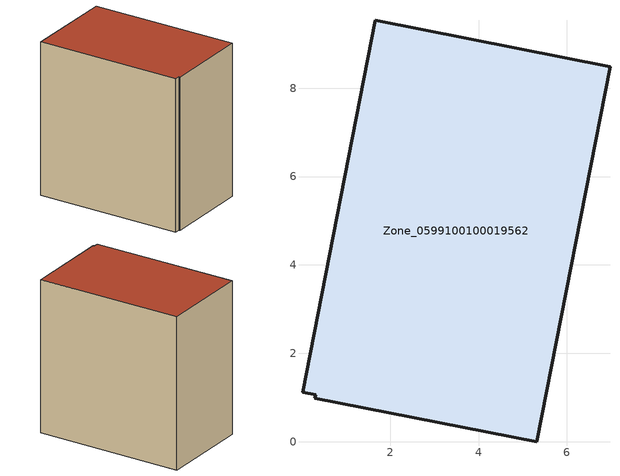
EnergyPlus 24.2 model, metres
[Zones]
Zone_0599100100019562
 floor ground (C_G): 0.01,1.12 1.66,9.54 6.97,8.48 5.31,0 0.3,0.98 0.31,1.06 z0
 wall outside (C_F): 6.97,8.48 1.66,9.54 0.01,1.12 0.31,1.06 0.3,0.98 5.31,0 6.97,8.48 z0:8.99
 roof outside (C_R): 1.66,9.54 0.01,1.12 0.31,1.06 0.3,0.98 5.31,0 6.97,8.48 z8.99
[BUILDING]
Pand.0599100100019562: North Axis=0; Terrain=City; Loads Convergence Tolerance Value=0.04; Temperature Convergence Tolerance Value=0.4; Solar Distribution=FullExterior; Maximum Number of Warmup Days=25; Minimum Number of Warmup Days=1
[Site:Location]
Rotterdam.The.Hague.AP_ZH_NLD Design_Conditions: Latitude=51.96; Longitude=4.45; Time Zone=1; Elevation=-4.5
[SITE:GROUNDTEMPERATURE:BUILDINGSURFACE]
18, 18, 18, 18, 18, 18, 18, 18, 18, 18, 18, 18
[MATERIAL] Thermal Absorptance=0.9; Solar Absorptance=0.7; Visible Absorptance=0.7
Name | Roughness | Thickness | Conductivity | Density | Specific Heat
G.TI.2015-2018 | MediumSmooth | 0.15 | 0.0428571 | 540 | 1210
F.TI.2015-2018 | Rough | 0.3 | 0.0666667 | 1920 | 840
R.TI.2015-2018 | MediumRough | 0.2 | 0.0333333 | 1500 | 1000
[CONSTRUCTION]
C_G: G.TI.2015-2018
C_F: F.TI.2015-2018
C_R: R.TI.2015-2018
[ZONE]
Zone_0599100100019562: Type=1; Multiplier=1; Ceiling Height=Autocalculate; Volume=Autocalculate; Floor Area=autocalculate; Part of Total Floor Area=Yes
[ZONEINFILTRATION:DESIGNFLOWRATE]
Infil_Zone_0599100100019562: Zone or ZoneList or Space or SpaceList=Zone_0599100100019562; Schedule=AlwaysOn; Design Flow Rate Calculation Method=Flow/Area; Flow Rate per Floor Area=0.0015; Constant Term Coefficient=1; Temperature Term Coefficient=0; Velocity Term Coefficient=0; Velocity Squared Term Coefficient=0
[HVACTEMPLATE:ZONE:IDEALLOADSAIRSYSTEM]
Zone_0599100100019562: Maximum Heating Supply Air Temperature=50; Minimum Cooling Supply Air Temperature=13; Maximum Heating Supply Air Humidity Ratio=0.0156; Minimum Cooling Supply Air Humidity Ratio=0.0077; Heating Limit=NoLimit; Cooling Limit=NoLimit; Dehumidification Control Type=ConstantSensibleHeatRatio; Cooling Sensible Heat Ratio=0.7; Dehumidification Setpoint=60; Humidification Control Type=None; Humidification Setpoint=30; Outdoor Air Method=None; Outdoor Air Flow Rate per Person=0.00944; Outdoor Air Flow Rate per Zone Floor Area=0; Outdoor Air Flow Rate per Zone=0; Demand Controlled Ventilation Type=None; Outdoor Air Economizer Type=NoEconomizer; Heat Recovery Type=None; Sensible Heat Recovery Effectiveness=0.7; Latent Heat Recovery Effectiveness=0.65
[ZONECONTROL:THERMOSTAT]
ThermostatControl_Zone_0599100100019562: Zone or ZoneList=Zone_0599100100019562; Control Type Schedule=DualSetpointControlType; Control 1=Thermostat_Zone_0599100100019562; Temperature Difference Between Cutout And Setpoint=0
[THERMOSTATSETPOINT:DUALSETPOINT]
Thermostat_Zone_0599100100019562: Heating Setpoint Temperature Schedule=HeatingSetpoint_Zone_0599100100019562; Cooling Setpoint Temperature Schedule=CoolingSetpoint_Zone_0599100100019562
[SCHEDULE:COMPACT]
HeatingSetpoint_Zone_0599100100019562: Through: 12/31, For: AllDays, Until: 24:00, 21
CoolingSetpoint_Zone_0599100100019562: Through: 12/31, For: AllDays, Until: 24:00, 24
DualSetpointControlType: Through: 12/31, For: AllDays, Until: 24:00, 4
AlwaysOn: Through: 12/31, For: AllDays, Until: 24:00, 1
